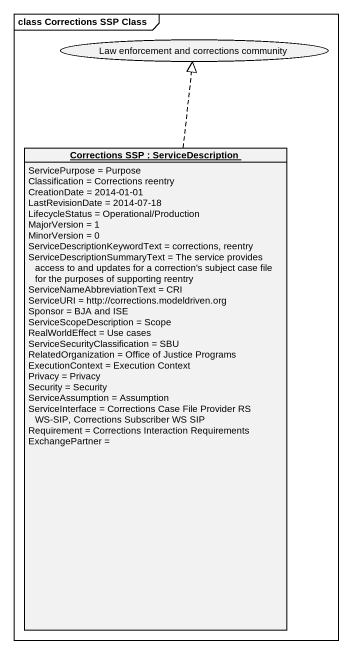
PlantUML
@startuml
mainframe class Corrections SSP Class
allowmixing
hide circle
hide empty members
usecase "Law enforcement and corrections community" as Law_enforcement_and
object "Corrections SSP : ServiceDescription" as Corrections_SSP {
  ServicePurpose = Purpose
  Classification = Corrections reentry
  CreationDate = 2014-01-01
  LastRevisionDate = 2014-07-18
  LifecycleStatus = Operational/Production
  MajorVersion = 1
  MinorVersion = 0
  ServiceDescriptionKeywordText = corrections, reentry
  ServiceDescriptionSummaryText = The service provides access to and updates for a correction's subject case file for the purposes of supporting reentry
  ServiceNameAbbreviationText = CRI
  ServiceURI = http://corrections.modeldriven.org
  Sponsor = BJA and ISE
  ServiceScopeDescription = Scope
  RealWorldEffect = Use cases
  ServiceSecurityClassification = SBU
  RelatedOrganization = Office of Justice Programs
  ExecutionContext = Execution Context
  Privacy = Privacy
  Security = Security
  ServiceAssumption = Assumption
  ServiceInterface = Corrections Case File Provider RS WS-SIP, Corrections Subscriber WS SIP
  Requirement = Corrections Interaction Requirements
  ExchangePartner =
}
Corrections_SSP .up.|> Law_enforcement_and
@enduml
